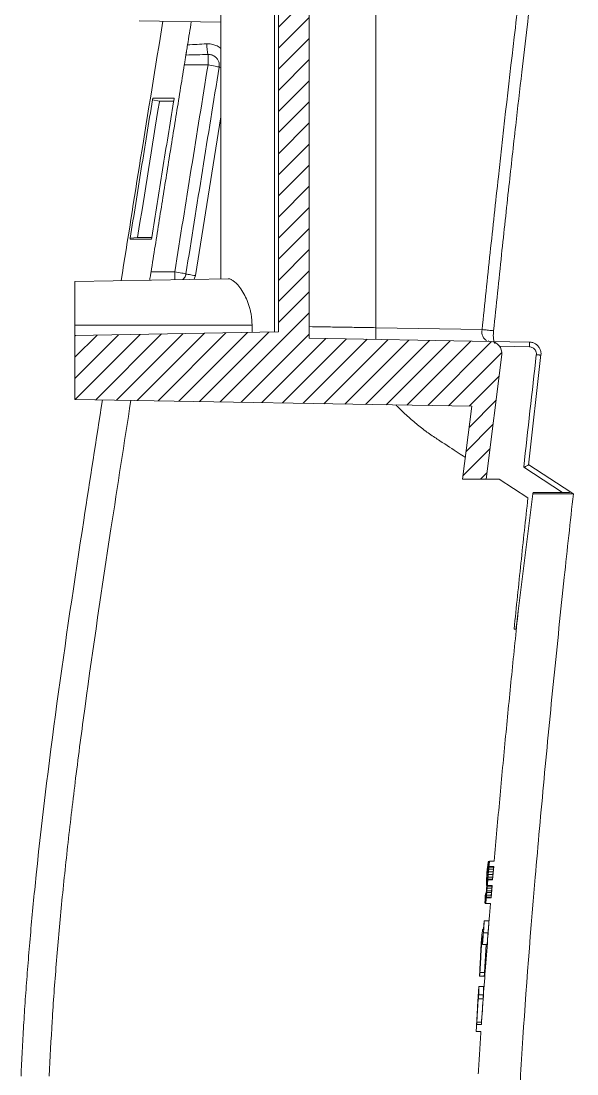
# Model space of a CAD drawing. Header units: inches. Extents: x 1631 to 3663, y 1126 to 1454.
# Drawn here: x 2325.79 to 2349.45, y 1287.32 to 1332.11 of the extents above; entities that cross this region are included whole.
import ezdxf

# ---------------------------------------------------------------- set-up
doc = ezdxf.new("R2010")
doc.units = ezdxf.units.IN
doc.header["$LTSCALE"] = 15

msp = doc.modelspace()

# ---------------------------------------------------------------- hatches: boundary and pattern name
at = {"linetype": 'Continuous', "lineweight": 0}
h = msp.add_hatch(dxfattribs=at)
h.set_pattern_fill('ANSI31', color=4, scale=0.2, style=0)
edge = h.paths.add_edge_path(flags=0)
edge.add_line((2345.583, 1312.614), (2346.246, 1317.918))
edge.add_arc((2345.75, 1317.98), 0.5, 352.875, 449.0001)
edge.add_line((2345.758, 1318.48), (2338.055, 1318.615))
edge.add_line((2338.055, 1318.615), (2338.055, 1353.376))
edge.add_spline(control_points=[(2338.055, 1353.376), (2338.054, 1353.396), (2338.051, 1353.417), (2338.045, 1353.436), (2338.038, 1353.458), (2338.028, 1353.478), (2338.014, 1353.496), (2338.001, 1353.514), (2337.984, 1353.53), (2337.965, 1353.542), (2337.946, 1353.554), (2337.925, 1353.564), (2337.904, 1353.569), (2337.886, 1353.574), (2337.867, 1353.576), (2337.848, 1353.575)], knot_values=[0.000073, 0.000073, 0.000073, 0.000073, 0.000134, 0.000134, 0.000134, 0.000202, 0.000202, 0.000202, 0.000269, 0.000269, 0.000269, 0.000336, 0.000336, 0.000336, 0.000392, 0.000392, 0.000392, 0.000392], weights=[1, 1, 1, 1, 1, 1, 1, 1, 1, 1, 1, 1, 1, 1, 1, 1], degree=3, periodic=0)
edge.add_line((2337.848, 1353.575), (2334.583, 1353.575))
edge.add_line((2334.583, 1353.575), (2334.583, 1354.525))
edge.add_line((2334.583, 1354.525), (2333.083, 1354.525))
edge.add_line((2333.083, 1354.525), (2333.083, 1353.575))
edge.add_line((2333.083, 1353.575), (2332.483, 1353.575))
edge.add_line((2332.483, 1353.575), (2331.983, 1353.075))
edge.add_line((2331.983, 1353.075), (2331.983, 1352.449))
edge.add_line((2331.983, 1352.449), (2336.745, 1352.365))
edge.add_line((2336.745, 1352.365), (2336.745, 1318.885))
edge.add_line((2336.745, 1318.885), (2328.083, 1318.734))
edge.add_line((2328.083, 1318.734), (2328.083, 1316.017))
edge.add_line((2328.083, 1316.017), (2344.971, 1315.722))
edge.add_line((2344.971, 1315.722), (2344.583, 1312.614))
edge.add_line((2344.583, 1312.614), (2345.583, 1312.614))

# ---------------------------------------------------------------- linework, layer by layer
at = {"color": 7, "linetype": 'Continuous', "lineweight": 15}
for p, q in [((2340.887, 1364.185), (2340.887, 1319.065)), ((2338.055, 1318.615), (2338.055, 1353.376)), ((2334.299, 1352.408), (2334.299, 1321.142)), ((2336.745, 1318.885), (2336.745, 1352.365)), ((2334.299, 1332.058), (2330.817, 1332.119)), ((2332.739, 1330.243), (2333.75, 1330.243)), ((2331.384, 1328.76), (2331.394, 1328.825)), ((2331.384, 1328.76), (2331.683, 1328.703)), ((2332.306, 1328.825), (2331.394, 1328.825)), ((2331.678, 1328.672), (2331.683, 1328.702)), ((2331.683, 1328.703), (2332.287, 1328.703)), ((2332.287, 1328.703), (2332.282, 1328.672)), ((2332.287, 1328.703), (2332.306, 1328.825)), ((2330.438, 1322.87), (2330.431, 1322.825)), ((2330.431, 1322.825), (2331.343, 1322.825)), ((2330.753, 1322.909), (2330.438, 1322.87)), ((2331.356, 1322.909), (2330.753, 1322.909)), ((2331.343, 1322.825), (2331.356, 1322.909)), ((2332.335, 1321.438), (2331.325, 1321.438)), ((2334.606, 1321.148), (2328.083, 1321.034)), ((2328.083, 1319.175), (2335.621, 1319.175)), ((2328.083, 1319.175), (2328.083, 1318.734)), ((2335.621, 1318.866), (2335.621, 1319.175)), ((2336.745, 1318.885), (2328.083, 1318.734)), ((2328.083, 1318.734), (2328.083, 1316.017)), ((2340.887, 1319.065), (2345.411, 1318.986)), ((2345.758, 1318.48), (2338.055, 1318.615)), ((2345.669, 1318.502), (2345.738, 1318.481)), ((2347.428, 1318.451), (2345.758, 1318.48)), ((2346.155, 1318.273), (2347.424, 1318.251)), ((2346.246, 1317.918), (2345.583, 1312.614)), ((2347.384, 1313.221), (2347.909, 1317.925)), ((2328.083, 1316.017), (2344.971, 1315.722)), ((2344.971, 1315.722), (2344.583, 1312.614)), ((2347.183, 1313.126), (2348.834, 1312.056)), ((2349.187, 1312.065), (2347.396, 1313.227)), ((2344.583, 1312.614), (2345.583, 1312.614)), ((2346.135, 1312.614), (2345.583, 1312.614)), ((2347.36, 1311.82), (2346.135, 1312.614)), ((2346.948, 1307.009), (2347.571, 1311.995)), ((2347.571, 1311.995), (2349.294, 1311.995)), ((2348.834, 1312.056), (2347.579, 1312.056)), ((2346.853, 1306.245), (2346.773, 1306.245)), ((2345.701, 1296.337), (2345.697, 1296.222)), ((2345.699, 1296.375), (2345.701, 1296.337)), ((2345.719, 1296.337), (2345.724, 1296.375)), ((2345.925, 1296.375), (2345.725, 1296.375)), ((2345.925, 1296.375), (2345.925, 1296.375)), ((2345.633, 1295.916), (2345.624, 1295.801)), ((2345.665, 1295.877), (2345.674, 1295.992)), ((2345.67, 1295.877), (2345.665, 1295.877)), ((2345.666, 1295.763), (2345.683, 1295.954)), ((2345.683, 1296.03), (2345.67, 1295.877)), ((2345.682, 1295.916), (2345.672, 1295.801)), ((2345.681, 1296.107), (2345.679, 1296.145)), ((2345.692, 1296.03), (2345.682, 1295.916)), ((2345.883, 1295.916), (2345.682, 1295.916)), ((2345.683, 1295.954), (2345.693, 1296.069)), ((2345.893, 1296.03), (2345.692, 1296.03)), ((2345.704, 1296.145), (2345.7, 1296.107)), ((2345.901, 1296.107), (2345.7, 1296.107)), ((2345.705, 1296.145), (2345.704, 1296.145)), ((2345.705, 1296.145), (2345.905, 1296.145)), ((2345.856, 1295.571), (2345.905, 1296.145)), ((2345.856, 1295.571), (2345.882, 1295.878)), ((2345.873, 1295.801), (2345.883, 1295.916)), ((2345.882, 1295.878), (2345.905, 1296.145)), ((2345.883, 1295.916), (2345.893, 1296.03)), ((2345.893, 1296.03), (2345.901, 1296.107)), ((2345.595, 1295.379), (2345.594, 1295.456)), ((2345.6, 1295.609), (2345.609, 1295.763)), ((2345.617, 1295.686), (2345.616, 1295.609)), ((2345.616, 1295.609), (2345.619, 1295.571)), ((2345.616, 1295.609), (2345.673, 1295.609)), ((2345.627, 1295.571), (2345.629, 1295.532)), ((2345.629, 1295.532), (2345.627, 1295.456)), ((2345.639, 1295.418), (2345.643, 1295.456)), ((2345.643, 1295.456), (2345.645, 1295.494)), ((2345.657, 1295.609), (2345.654, 1295.571)), ((2345.654, 1295.571), (2345.655, 1295.571)), ((2345.856, 1295.571), (2345.655, 1295.571)), ((2345.657, 1295.647), (2345.666, 1295.763)), ((2345.858, 1295.609), (2345.657, 1295.609)), ((2345.672, 1295.801), (2345.663, 1295.686)), ((2345.864, 1295.686), (2345.663, 1295.686)), ((2345.873, 1295.801), (2345.672, 1295.801)), ((2345.858, 1295.609), (2345.864, 1295.686)), ((2345.864, 1295.686), (2345.873, 1295.801)), ((2345.542, 1294.881), (2345.55, 1294.996)), ((2345.561, 1294.996), (2345.556, 1294.92)), ((2345.593, 1294.996), (2345.579, 1294.843)), ((2345.58, 1294.92), (2345.59, 1295.034)), ((2345.59, 1295.034), (2345.597, 1295.111)), ((2345.592, 1294.881), (2345.601, 1294.997)), ((2345.606, 1295.149), (2345.593, 1294.996)), ((2345.599, 1295.341), (2345.595, 1295.379)), ((2345.597, 1295.111), (2345.605, 1295.226)), ((2345.607, 1295.035), (2345.598, 1294.92)), ((2345.601, 1294.997), (2345.614, 1295.15)), ((2345.605, 1295.226), (2345.608, 1295.303)), ((2345.618, 1295.303), (2345.606, 1295.149)), ((2345.614, 1295.111), (2345.607, 1295.035)), ((2345.808, 1295.035), (2345.607, 1295.035)), ((2345.608, 1295.303), (2345.608, 1295.341)), ((2345.614, 1295.15), (2345.624, 1295.264)), ((2345.624, 1295.226), (2345.614, 1295.111)), ((2345.814, 1295.111), (2345.614, 1295.111)), ((2345.825, 1295.226), (2345.624, 1295.226)), ((2345.635, 1295.341), (2345.631, 1295.303)), ((2345.832, 1295.303), (2345.631, 1295.303)), ((2345.636, 1295.341), (2345.635, 1295.341)), ((2345.636, 1295.341), (2345.837, 1295.341)), ((2345.791, 1294.805), (2345.837, 1295.341)), ((2345.799, 1294.92), (2345.808, 1295.035)), ((2345.808, 1295.035), (2345.814, 1295.111)), ((2345.814, 1295.111), (2345.825, 1295.226)), ((2345.832, 1295.303), (2345.836, 1295.341)), ((2345.532, 1294.613), (2345.535, 1294.728)), ((2345.537, 1294.575), (2345.532, 1294.613)), ((2345.556, 1294.92), (2345.553, 1294.843)), ((2345.553, 1294.843), (2345.554, 1294.805)), ((2345.571, 1294.575), (2345.573, 1294.613)), ((2345.571, 1294.575), (2345.772, 1294.575)), ((2345.571, 1294.575), (2345.571, 1294.575)), ((2345.592, 1294.843), (2345.59, 1294.805)), ((2345.791, 1294.805), (2345.59, 1294.805)), ((2345.59, 1294.805), (2345.59, 1294.805)), ((2345.799, 1294.92), (2345.598, 1294.92)), ((2345.759, 1294.843), (2345.622, 1294.843)), ((2345.793, 1294.843), (2345.799, 1294.92)), ((2345.475, 1293.475), (2345.503, 1293.825)), ((2345.503, 1293.825), (2345.704, 1293.825)), ((2345.423, 1292.825), (2345.451, 1293.175)), ((2345.669, 1293.325), (2345.469, 1293.325)), ((2345.423, 1292.825), (2345.624, 1292.825)), ((2345.519, 1291.633), (2345.586, 1292.825)), ((2345.299, 1291.483), (2345.5, 1291.483)), ((2345.318, 1291.633), (2345.519, 1291.633)), ((2345.215, 1290.182), (2345.279, 1291.039)), ((2345.279, 1291.039), (2345.479, 1291.039)), ((2345.249, 1290.507), (2345.186, 1289.525)), ((2345.45, 1290.507), (2345.249, 1290.507)), ((2345.265, 1290.682), (2345.466, 1290.682)), ((2345.387, 1289.525), (2345.45, 1290.507)), ((2345.175, 1289.375), (2345.234, 1290.357)), ((2345.18, 1289.425), (2345.38, 1289.425)), ((2345.186, 1289.525), (2345.387, 1289.525)), ((2345.16, 1289.125), (2345.36, 1289.125))]:
    msp.add_line(p, q, dxfattribs=at)
at = {"color": 8, "linetype": 'Continuous', "lineweight": 15}
for p, q in [((2336.575, 1318.882), (2336.575, 1352.368)), ((2333.213, 1321.28), (2334.299, 1328.03)), ((2333.158, 1321.123), (2333.213, 1321.28))]:
    msp.add_line(p, q, dxfattribs=at)
at = {"color": 7, "linetype": 'Continuous', "lineweight": 15, "flags": 128}
msp.add_lwpolyline([(2347.571, 1311.995), (2347.573, 1312.011), (2347.579, 1312.056)], dxfattribs=at)
at = {"color": 7, "linetype": 'Continuous', "lineweight": 15}
msp.add_arc((2345.75, 1317.98), 0.5, 352.875, 89.0001, dxfattribs=at)
for points, knots in [([(2348.962, 1347.929), (2348.894, 1347.477), (2348.759, 1346.575), (2348.563, 1345.221), (2348.332, 1343.596), (2348.071, 1341.699), (2347.699, 1338.872), (2347.279, 1335.579), (2346.711, 1330.899), (2346.214, 1326.52), (2345.751, 1322.242), (2345.524, 1320.074), (2345.411, 1318.986)], [0, 0, 0, 0, 0.046924, 0.093849, 0.140775, 0.215805, 0.290812, 0.434143, 0.557279, 0.775789, 0.887488, 1, 1, 1, 1]), ([(2345.9, 1318.935), (2346.012, 1320.014), (2346.225, 1322.064), (2346.54, 1324.974), (2346.828, 1327.56), (2347.087, 1329.821), (2347.315, 1331.769), (2347.517, 1333.46), (2347.708, 1335.023), (2347.892, 1336.497), (2348.074, 1337.937), (2348.217, 1339.037), (2348.329, 1339.893), (2348.417, 1340.559), (2348.526, 1341.38), (2348.68, 1342.517), (2348.888, 1344.015), (2349.15, 1345.861), (2349.346, 1347.175), (2349.447, 1347.854)], [0, 0, 0, 0, 0.111678, 0.212159, 0.301445, 0.379535, 0.44643, 0.503379, 0.554872, 0.608561, 0.656288, 0.704321, 0.722781, 0.745156, 0.77356, 0.807994, 0.863283, 0.929287, 1, 1, 1, 1]), ([(2330.054, 1321.068), (2330.329, 1322.805), (2330.91, 1326.485), (2331.512, 1330.161), (2331.83, 1332.101)], [0, 0, 0, 0, 0.4719782, 1, 1, 1, 1]), ([(2332.807, 1330.664), (2332.809, 1330.675), (2332.813, 1330.698), (2332.82, 1330.741), (2332.828, 1330.79), (2332.84, 1330.863), (2332.856, 1330.965), (2332.871, 1331.054), (2332.878, 1331.098)], [0, 0, 0, 0, 0.124525, 0.24781, 0.371981, 0.499117, 0.749533, 1, 1, 1, 1]), ([(2333.693, 1331.14), (2333.698, 1331.049), (2333.706, 1330.95), (2333.726, 1330.785), (2333.739, 1330.722), (2333.75, 1330.687)], [0, 0, 0, 0, 0.5, 0.5, 1, 1, 1, 1]), ([(2332.739, 1330.243), (2332.743, 1330.265), (2332.75, 1330.308), (2332.76, 1330.371), (2332.77, 1330.431), (2332.782, 1330.507), (2332.796, 1330.594), (2332.804, 1330.64), (2332.807, 1330.664)], [0, 0, 0, 0, 0.126213, 0.250623, 0.375322, 0.502389, 0.75096, 1, 1, 1, 1]), ([(2332.807, 1330.664), (2332.965, 1330.668), (2333.28, 1330.676), (2333.594, 1330.683), (2333.75, 1330.687)], [0, 0, 0, 0, 0.502379, 1, 1, 1, 1]), ([(2333.75, 1330.687), (2333.767, 1330.687), (2333.806, 1330.688), (2333.871, 1330.679), (2333.948, 1330.655), (2334.033, 1330.611), (2334.117, 1330.539), (2334.187, 1330.436), (2334.234, 1330.302), (2334.228, 1330.204), (2334.224, 1330.153)], [0, 0, 0, 0, 0.06281, 0.143565, 0.242221, 0.358691, 0.492849, 0.644536, 0.813606, 1, 1, 1, 1]), ([(2333.75, 1330.243), (2333.75, 1330.267), (2333.75, 1330.312), (2333.75, 1330.375), (2333.75, 1330.428), (2333.75, 1330.473), (2333.75, 1330.54), (2333.75, 1330.623), (2333.75, 1330.666), (2333.75, 1330.687)], [0, 0, 0, 0, 0.1259, 0.238932, 0.339073, 0.426324, 0.500706, 0.760705, 1, 1, 1, 1]), ([(2331.325, 1321.438), (2331.441, 1322.172), (2331.674, 1323.641), (2332.027, 1325.843), (2332.382, 1328.044), (2332.62, 1329.51), (2332.739, 1330.243)], [0, 0, 0, 0, 0.250108, 0.500144, 0.750108, 1, 1, 1, 1]), ([(2334.224, 1330.153), (2334.195, 1330.161), (2334.132, 1330.175), (2333.962, 1330.207), (2333.856, 1330.226), (2333.75, 1330.243)], [0, 0, 0, 0, 0.5, 0.5, 1, 1, 1, 1]), ([(2330.438, 1322.87), (2330.595, 1323.853), (2330.908, 1325.817), (2331.225, 1327.78), (2331.384, 1328.76)], [0, 0, 0, 0, 0.500523, 1, 1, 1, 1]), ([(2332.282, 1328.672), (2332.126, 1327.709), (2331.815, 1325.788), (2331.509, 1323.867), (2331.356, 1322.909)], [0, 0, 0, 0, 0.501531, 1, 1, 1, 1]), ([(2331.27, 1321.09), (2331.273, 1321.109), (2331.282, 1321.164), (2331.301, 1321.283), (2331.316, 1321.384), (2331.325, 1321.438)], [0, 0, 0, 0, 0.2095335, 0.576932, 1, 1, 1, 1]), ([(2332.335, 1321.438), (2332.441, 1321.421), (2332.546, 1321.404), (2332.715, 1321.374), (2332.779, 1321.361), (2332.809, 1321.354)], [0, 0, 0, 0, 0.5, 0.5, 1, 1, 1, 1]), ([(2328.083, 1321.034), (2328.083, 1321.034), (2328.083, 1320.986), (2328.083, 1320.799), (2328.083, 1320.662), (2328.083, 1320.318), (2328.083, 1320.111), (2328.083, 1319.662), (2328.083, 1319.419), (2328.083, 1319.175)], [0, 0, 0, 0, 0.25, 0.25, 0.5, 0.5, 0.75, 0.75, 1, 1, 1, 1]), ([(2333.213, 1321.28), (2333.125, 1321.295), (2333.033, 1321.31), (2332.887, 1321.337), (2332.835, 1321.347), (2332.809, 1321.354)], [0, 0, 0, 0, 0.5, 0.5, 1, 1, 1, 1]), ([(2334.606, 1321.148), (2334.621, 1321.147), (2334.651, 1321.146), (2334.701, 1321.131), (2334.753, 1321.107), (2334.808, 1321.073), (2334.866, 1321.029), (2334.962, 1320.942), (2335.101, 1320.783), (2335.269, 1320.524), (2335.419, 1320.222), (2335.513, 1319.938), (2335.571, 1319.699), (2335.601, 1319.522), (2335.618, 1319.348), (2335.62, 1319.234), (2335.621, 1319.175)], [0, 0, 0, 0, 0.045473, 0.090874, 0.136408, 0.182274, 0.228669, 0.275783, 0.408125, 0.542868, 0.660202, 0.77965, 0.839657, 0.895632, 0.94685, 1, 1, 1, 1]), ([(2340.889, 1318.565), (2340.887, 1318.565), (2340.885, 1318.619), (2340.884, 1318.804), (2340.885, 1318.934), (2340.887, 1319.065)], [0, 0, 0, 0, 0.5, 0.5, 1, 1, 1, 1]), ([(2345.956, 1318.39), (2345.956, 1318.39), (2345.955, 1318.391), (2345.935, 1318.426), (2345.908, 1318.508), (2345.881, 1318.678), (2345.893, 1318.846), (2345.901, 1318.943)], [0, 0, 0, 0, 0.022383, 0.142388, 0.33914, 0.617533, 1, 1, 1, 1]), ([(2347.428, 1318.451), (2347.428, 1318.451), (2347.427, 1318.431), (2347.426, 1318.352), (2347.425, 1318.297), (2347.424, 1318.251)], [0, 0, 0, 0, 0.5, 0.5, 1, 1, 1, 1]), ([(2347.428, 1318.451), (2347.451, 1318.45), (2347.497, 1318.447), (2347.563, 1318.431), (2347.624, 1318.409), (2347.678, 1318.38), (2347.724, 1318.349), (2347.763, 1318.316), (2347.818, 1318.259), (2347.878, 1318.166), (2347.921, 1318.032), (2347.918, 1317.94), (2347.916, 1317.895)], [0, 0, 0, 0, 0.084121, 0.165956, 0.24413, 0.317447, 0.384947, 0.445922, 0.4999, 0.670276, 0.839147, 1, 1, 1, 1]), ([(2347.424, 1318.251), (2347.435, 1318.251), (2347.472, 1318.248), (2347.553, 1318.227), (2347.631, 1318.172), (2347.677, 1318.109), (2347.707, 1318.049), (2347.722, 1317.986), (2347.72, 1317.934), (2347.719, 1317.917)], [0, 0, 0, 0, 0.061686, 0.226909, 0.494202, 0.620747, 0.688577, 0.898243, 1, 1, 1, 1]), ([(2347.916, 1317.895), (2347.917, 1317.895), (2347.918, 1317.895), (2347.906, 1317.896), (2347.905, 1317.896)], [0, 0, 0, 0, 0.920346, 1, 1, 1, 1]), ([(2325.793, 1287.225), (2325.794, 1287.271), (2325.806, 1287.671), (2325.849, 1288.433), (2325.909, 1289.519), (2325.983, 1290.629), (2326.068, 1291.763), (2326.163, 1292.921), (2326.27, 1294.103), (2326.601, 1297.499), (2327.292, 1303.102), (2328.317, 1309.992), (2328.99, 1314.292), (2329.257, 1315.996)], [0, 0, 0, 0, 0.004742, 0.041408, 0.07892, 0.117284, 0.156503, 0.196583, 0.237524, 0.27933, 0.549592, 0.8215, 1, 1, 1, 1]), ([(2326.992, 1287.225), (2327.031, 1288.003), (2327.109, 1289.592), (2327.287, 1292.025), (2327.513, 1294.56), (2327.791, 1297.196), (2328.124, 1300.003), (2328.708, 1304.457), (2329.504, 1309.816), (2330.183, 1314.154), (2330.468, 1315.975)], [0, 0, 0, 0, 0.08057, 0.164748, 0.252567, 0.344039, 0.439153, 0.545307, 0.809117, 1, 1, 1, 1]), ([(2343.609, 1314.253), (2343.468, 1314.347), (2343.187, 1314.534), (2342.74, 1314.87), (2342.291, 1315.251), (2341.954, 1315.548), (2341.773, 1315.746), (2341.743, 1315.778)], [0, 0, 0, 0, 0.254369, 0.5054897, 0.7297846, 0.9553736, 1, 1, 1, 1]), ([(2344.699, 1313.546), (2344.602, 1313.608), (2344.311, 1313.797), (2343.89, 1314.071), (2343.609, 1314.253)], [0, 0, 0, 0, 0.331845, 1, 1, 1, 1]), ([(2347.383, 1313.221), (2347.378, 1313.218), (2347.367, 1313.213), (2347.334, 1313.198), (2347.29, 1313.177), (2347.235, 1313.151), (2347.202, 1313.135), (2347.183, 1313.126)], [0, 0, 0, 0, 0.145582, 0.304196, 0.586474, 0.776109, 1, 1, 1, 1]), ([(2349.294, 1311.995), (2349.164, 1310.816), (2348.883, 1308.231), (2348.459, 1304.145), (2348.042, 1299.857), (2347.54, 1294.263), (2347.132, 1289.029), (2346.932, 1285.046), (2346.866, 1282.971), (2346.844, 1281.818), (2346.838, 1281.174), (2346.837, 1280.992)], [0.3074219, 0.3074219, 0.3074219, 0.3074219, 0.3427984, 0.3846121, 0.4264257, 0.4682394, 0.5518667, 0.5936804, 0.6145872, 0.6354941, 0.6438808, 0.6438808, 0.6438808, 0.6438808]), ([(2348.834, 1312.056), (2348.857, 1312.056), (2348.902, 1312.056), (2348.965, 1312.057), (2349.017, 1312.058), (2349.06, 1312.058), (2349.114, 1312.059), (2349.17, 1312.061), (2349.189, 1312.064), (2349.187, 1312.065), (2349.187, 1312.065)], [0, 0, 0, 0, 0.1614616, 0.303339, 0.4257298, 0.528789, 0.6127805, 0.8297731, 0.9994686, 1, 1, 1, 1]), ([(2347.36, 1311.82), (2347.26, 1310.9), (2347.161, 1309.977), (2346.966, 1308.119), (2346.869, 1307.183), (2346.773, 1306.245)], [0, 0, 0, 0, 0.5, 0.5, 1, 1, 1, 1]), ([(2346.948, 1307.009), (2346.855, 1306.105), (2346.672, 1304.334), (2346.41, 1301.669), (2346.16, 1299.029), (2346.003, 1297.255), (2345.925, 1296.375)], [0, 0, 0, 0, 0.255274, 0.49999, 0.751724, 1, 1, 1, 1]), ([(2346.948, 1307.009), (2346.948, 1307.008), (2346.948, 1307.007), (2346.946, 1306.995), (2346.944, 1306.977), (2346.941, 1306.95), (2346.935, 1306.907), (2346.928, 1306.848), (2346.92, 1306.786), (2346.911, 1306.715), (2346.898, 1306.611), (2346.879, 1306.457), (2346.862, 1306.318), (2346.853, 1306.246)], [0, 0, 0, 0, 0.054077, 0.108711, 0.164367, 0.221482, 0.296692, 0.387621, 0.478422, 0.543527, 0.621938, 0.80539, 1, 1, 1, 1]), ([(2345.663, 1296.26), (2345.664, 1296.264), (2345.665, 1296.271), (2345.671, 1296.286), (2345.668, 1296.302), (2345.671, 1296.32), (2345.675, 1296.331), (2345.676, 1296.337)], [0, 0, 0, 0, 0.143284, 0.286567, 0.570771, 0.784105, 1, 1, 1, 1]), ([(2345.676, 1296.337), (2345.677, 1296.339), (2345.678, 1296.342), (2345.684, 1296.35), (2345.681, 1296.358), (2345.684, 1296.367), (2345.686, 1296.372), (2345.688, 1296.375)], [0, 0, 0, 0, 0.144356, 0.288711, 0.574086, 0.786907, 1, 1, 1, 1]), ([(2345.708, 1296.222), (2345.708, 1296.227), (2345.71, 1296.238), (2345.715, 1296.26), (2345.712, 1296.285), (2345.715, 1296.312), (2345.718, 1296.329), (2345.719, 1296.337)], [0, 0, 0, 0, 0.144386, 0.288771, 0.574129, 0.786913, 1, 1, 1, 1]), ([(2345.609, 1295.763), (2345.61, 1295.772), (2345.611, 1295.79), (2345.618, 1295.827), (2345.616, 1295.868), (2345.619, 1295.914), (2345.623, 1295.941), (2345.625, 1295.954)], [0, 0, 0, 0, 0.145361, 0.290721, 0.57554, 0.787324, 1, 1, 1, 1]), ([(2345.625, 1295.954), (2345.626, 1295.962), (2345.628, 1295.976), (2345.636, 1296.005), (2345.632, 1296.038), (2345.636, 1296.074), (2345.64, 1296.096), (2345.642, 1296.107)], [0, 0, 0, 0, 0.145782, 0.291564, 0.572952, 0.783812, 1, 1, 1, 1]), ([(2345.647, 1296.03), (2345.646, 1296.025), (2345.645, 1296.014), (2345.638, 1295.992), (2345.641, 1295.967), (2345.638, 1295.94), (2345.635, 1295.924), (2345.633, 1295.916)], [0, 0, 0, 0, 0.1437053, 0.2874107, 0.5711086, 0.7838044, 1, 1, 1, 1]), ([(2345.642, 1296.107), (2345.643, 1296.114), (2345.645, 1296.129), (2345.655, 1296.158), (2345.65, 1296.191), (2345.655, 1296.228), (2345.66, 1296.249), (2345.663, 1296.26)], [0, 0, 0, 0, 0.1453459, 0.2906918, 0.5750102, 0.7865527, 1, 1, 1, 1]), ([(2345.658, 1296.107), (2345.658, 1296.103), (2345.657, 1296.096), (2345.651, 1296.082), (2345.654, 1296.065), (2345.651, 1296.047), (2345.648, 1296.036), (2345.647, 1296.03)], [0, 0, 0, 0, 0.143428, 0.286855, 0.570912, 0.784046, 1, 1, 1, 1]), ([(2345.668, 1296.145), (2345.667, 1296.143), (2345.667, 1296.14), (2345.662, 1296.132), (2345.664, 1296.124), (2345.662, 1296.115), (2345.66, 1296.11), (2345.658, 1296.107)], [0, 0, 0, 0, 0.143814, 0.287628, 0.572745, 0.785909, 1, 1, 1, 1]), ([(2345.674, 1295.992), (2345.674, 1295.998), (2345.675, 1296.009), (2345.678, 1296.03), (2345.676, 1296.063), (2345.679, 1296.091), (2345.681, 1296.107)], [0, 0, 0, 0, 0.143219, 0.286439, 0.571874, 1, 1, 1, 1]), ([(2345.697, 1296.222), (2345.696, 1296.213), (2345.695, 1296.195), (2345.688, 1296.159), (2345.691, 1296.117), (2345.688, 1296.072), (2345.685, 1296.044), (2345.683, 1296.03)], [0, 0, 0, 0, 0.141838, 0.283677, 0.567962, 0.782656, 1, 1, 1, 1]), ([(2345.7, 1296.107), (2345.699, 1296.103), (2345.699, 1296.096), (2345.695, 1296.082), (2345.697, 1296.065), (2345.696, 1296.047), (2345.694, 1296.036), (2345.692, 1296.03)], [0, 0, 0, 0, 0.143023, 0.286046, 0.570565, 0.785282, 1, 1, 1, 1]), ([(2345.693, 1296.069), (2345.694, 1296.076), (2345.695, 1296.091), (2345.702, 1296.12), (2345.699, 1296.153), (2345.702, 1296.189), (2345.706, 1296.211), (2345.708, 1296.222)], [0, 0, 0, 0, 0.14474, 0.289481, 0.574391, 0.786696, 1, 1, 1, 1]), ([(2345.594, 1295.456), (2345.595, 1295.471), (2345.597, 1295.5), (2345.596, 1295.551), (2345.598, 1295.587), (2345.6, 1295.609)], [0, 0, 0, 0, 0.287056, 0.572875, 1, 1, 1, 1]), ([(2345.624, 1295.801), (2345.623, 1295.795), (2345.623, 1295.784), (2345.62, 1295.762), (2345.622, 1295.729), (2345.619, 1295.702), (2345.617, 1295.686)], [0, 0, 0, 0, 0.144112, 0.288224, 0.573128, 1, 1, 1, 1]), ([(2345.627, 1295.456), (2345.627, 1295.449), (2345.626, 1295.434), (2345.622, 1295.405), (2345.623, 1295.372), (2345.622, 1295.336), (2345.619, 1295.314), (2345.618, 1295.303)], [0, 0, 0, 0, 0.142005, 0.284009, 0.568889, 0.784444, 1, 1, 1, 1]), ([(2345.624, 1295.264), (2345.625, 1295.272), (2345.626, 1295.287), (2345.633, 1295.316), (2345.63, 1295.349), (2345.633, 1295.385), (2345.637, 1295.407), (2345.639, 1295.418)], [0, 0, 0, 0, 0.144706, 0.289411, 0.574361, 0.786711, 1, 1, 1, 1]), ([(2345.645, 1295.494), (2345.646, 1295.502), (2345.647, 1295.516), (2345.652, 1295.545), (2345.65, 1295.578), (2345.653, 1295.615), (2345.655, 1295.637), (2345.657, 1295.647)], [0, 0, 0, 0, 0.144265, 0.288531, 0.573839, 0.786717, 1, 1, 1, 1]), ([(2345.663, 1295.686), (2345.663, 1295.682), (2345.662, 1295.675), (2345.659, 1295.66), (2345.661, 1295.638), (2345.658, 1295.62), (2345.657, 1295.609)], [0, 0, 0, 0, 0.14304, 0.28608, 0.571116, 1, 1, 1, 1]), ([(2345.631, 1295.303), (2345.631, 1295.299), (2345.63, 1295.292), (2345.626, 1295.277), (2345.628, 1295.261), (2345.627, 1295.242), (2345.625, 1295.232), (2345.624, 1295.226)], [0, 0, 0, 0, 0.143009, 0.286018, 0.570574, 0.785287, 1, 1, 1, 1]), ([(2345.825, 1295.226), (2345.825, 1295.23), (2345.826, 1295.237), (2345.829, 1295.252), (2345.828, 1295.268), (2345.828, 1295.286), (2345.831, 1295.297), (2345.832, 1295.303)], [0, 0, 0, 0, 0.144406, 0.288813, 0.571299, 0.785649, 1, 1, 1, 1]), ([(2345.772, 1294.575), (2345.698, 1293.668), (2345.557, 1291.953), (2345.437, 1290.235), (2345.38, 1289.425)], [0, 0, 0, 0, 0.528321, 1, 1, 1, 1]), ([(2345.535, 1294.728), (2345.536, 1294.736), (2345.536, 1294.75), (2345.54, 1294.779), (2345.538, 1294.812), (2345.539, 1294.849), (2345.541, 1294.871), (2345.542, 1294.881)], [0, 0, 0, 0, 0.14375, 0.287501, 0.573162, 0.786581, 1, 1, 1, 1]), ([(2345.552, 1294.613), (2345.551, 1294.611), (2345.551, 1294.608), (2345.547, 1294.601), (2345.548, 1294.592), (2345.548, 1294.583), (2345.545, 1294.578), (2345.544, 1294.575)], [0, 0, 0, 0, 0.1437888, 0.2875776, 0.5729274, 0.7864637, 1, 1, 1, 1]), ([(2345.544, 1294.575), (2345.578, 1294.575), (2345.628, 1294.575), (2345.695, 1294.574), (2345.728, 1294.574), (2345.744, 1294.574)], [0, 0, 0, 0, 0.509608, 0.757221, 1, 1, 1, 1]), ([(2345.563, 1294.69), (2345.562, 1294.686), (2345.561, 1294.679), (2345.556, 1294.664), (2345.558, 1294.648), (2345.556, 1294.63), (2345.553, 1294.619), (2345.552, 1294.613)], [0, 0, 0, 0, 0.143661, 0.287323, 0.572314, 0.78557, 1, 1, 1, 1]), ([(2345.579, 1294.843), (2345.579, 1294.836), (2345.577, 1294.821), (2345.569, 1294.793), (2345.573, 1294.76), (2345.569, 1294.723), (2345.565, 1294.701), (2345.563, 1294.69)], [0, 0, 0, 0, 0.1417038, 0.2834075, 0.5670628, 0.781663, 1, 1, 1, 1]), ([(2345.563, 1294.805), (2345.563, 1294.807), (2345.564, 1294.81), (2345.567, 1294.818), (2345.566, 1294.826), (2345.566, 1294.835), (2345.569, 1294.84), (2345.57, 1294.843)], [0, 0, 0, 0, 0.142914, 0.285828, 0.570635, 0.785317, 1, 1, 1, 1]), ([(2345.57, 1294.843), (2345.57, 1294.847), (2345.571, 1294.854), (2345.576, 1294.869), (2345.574, 1294.885), (2345.576, 1294.903), (2345.578, 1294.914), (2345.58, 1294.92)], [0, 0, 0, 0, 0.143661, 0.287322, 0.572014, 0.785169, 1, 1, 1, 1]), ([(2345.573, 1294.613), (2345.573, 1294.619), (2345.574, 1294.63), (2345.577, 1294.652), (2345.576, 1294.676), (2345.577, 1294.704), (2345.579, 1294.72), (2345.581, 1294.728)], [0, 0, 0, 0, 0.143838, 0.287677, 0.573283, 0.786642, 1, 1, 1, 1]), ([(2345.581, 1294.728), (2345.581, 1294.736), (2345.582, 1294.75), (2345.588, 1294.779), (2345.585, 1294.812), (2345.588, 1294.849), (2345.591, 1294.871), (2345.592, 1294.881)], [0, 0, 0, 0, 0.1442366, 0.2884732, 0.5738063, 0.7867193, 1, 1, 1, 1]), ([(2345.598, 1294.92), (2345.598, 1294.916), (2345.597, 1294.909), (2345.594, 1294.894), (2345.596, 1294.872), (2345.594, 1294.854), (2345.592, 1294.843)], [0, 0, 0, 0, 0.143032, 0.286064, 0.571125, 1, 1, 1, 1]), ([(2345.503, 1293.825), (2345.498, 1293.742), (2345.488, 1293.576), (2345.475, 1293.409), (2345.469, 1293.325)], [0, 0, 0, 0, 0.496003, 1, 1, 1, 1]), ([(2345.669, 1293.325), (2345.676, 1293.409), (2345.688, 1293.576), (2345.699, 1293.742), (2345.704, 1293.825)], [0, 0, 0, 0, 0.5038696, 1, 1, 1, 1]), ([(2345.38, 1292.976), (2345.382, 1292.994), (2345.387, 1293.056), (2345.399, 1293.184), (2345.414, 1293.323), (2345.428, 1293.418), (2345.437, 1293.467), (2345.441, 1293.472), (2345.443, 1293.475)], [0, 0, 0, 0, 0.069006, 0.236262, 0.500784, 0.686154, 0.852557, 1, 1, 1, 1]), ([(2345.419, 1293.175), (2345.418, 1293.174), (2345.417, 1293.173), (2345.415, 1293.162), (2345.412, 1293.143), (2345.407, 1293.109), (2345.401, 1293.054), (2345.397, 1293.002), (2345.395, 1292.975)], [0, 0, 0, 0, 0.127079, 0.249333, 0.37179, 0.499451, 0.749942, 1, 1, 1, 1]), ([(2345.451, 1293.175), (2345.447, 1293.175), (2345.44, 1293.175), (2345.426, 1293.175), (2345.419, 1293.175)], [0, 0, 0, 0, 0.504302, 1, 1, 1, 1]), ([(2345.469, 1293.325), (2345.462, 1293.241), (2345.447, 1293.075), (2345.431, 1292.908), (2345.423, 1292.825)], [0, 0, 0, 0, 0.501541, 1, 1, 1, 1]), ([(2345.443, 1293.475), (2345.45, 1293.475), (2345.464, 1293.475), (2345.471, 1293.475), (2345.475, 1293.475)], [0, 0, 0, 0, 0.495705, 1, 1, 1, 1]), ([(2345.624, 1292.825), (2345.632, 1292.908), (2345.648, 1293.075), (2345.662, 1293.241), (2345.669, 1293.325)], [0, 0, 0, 0, 0.498394, 1, 1, 1, 1]), ([(2345.299, 1291.483), (2345.311, 1291.695), (2345.333, 1292.109), (2345.354, 1292.523), (2345.364, 1292.725)], [0, 0, 0, 0, 0.511251, 1, 1, 1, 1]), ([(2345.388, 1292.875), (2345.377, 1292.673), (2345.355, 1292.259), (2345.331, 1291.845), (2345.318, 1291.633)], [0, 0, 0, 0, 0.488403, 1, 1, 1, 1]), ([(2345.364, 1292.725), (2345.365, 1292.743), (2345.367, 1292.781), (2345.37, 1292.842), (2345.375, 1292.908), (2345.378, 1292.953), (2345.38, 1292.976)], [0, 0, 0, 0, 0.237197, 0.4829161, 0.7371777, 1, 1, 1, 1]), ([(2345.395, 1292.975), (2345.393, 1292.958), (2345.391, 1292.923), (2345.389, 1292.891), (2345.388, 1292.875)], [0, 0, 0, 0, 0.500472, 1, 1, 1, 1]), ([(2345.635, 1292.954), (2345.635, 1292.94), (2345.634, 1292.907), (2345.628, 1292.867), (2345.625, 1292.839), (2345.624, 1292.829), (2345.624, 1292.826), (2345.624, 1292.825)], [0, 0, 0, 0, 0.327231, 0.774437, 0.925253, 0.972139, 1, 1, 1, 1]), ([(2345.318, 1291.633), (2345.317, 1291.626), (2345.315, 1291.612), (2345.307, 1291.584), (2345.311, 1291.551), (2345.306, 1291.516), (2345.301, 1291.494), (2345.299, 1291.483)], [0, 0, 0, 0, 0.141576, 0.283152, 0.567298, 0.782151, 1, 1, 1, 1]), ([(2345.5, 1291.483), (2345.501, 1291.49), (2345.503, 1291.505), (2345.512, 1291.533), (2345.508, 1291.566), (2345.512, 1291.601), (2345.517, 1291.623), (2345.519, 1291.633)], [0, 0, 0, 0, 0.144645, 0.28929, 0.574649, 0.787227, 1, 1, 1, 1]), ([(2345.279, 1291.039), (2345.278, 1291.022), (2345.277, 1290.988), (2345.272, 1290.92), (2345.275, 1290.844), (2345.271, 1290.759), (2345.267, 1290.708), (2345.265, 1290.682)], [0, 0, 0, 0, 0.142334, 0.284669, 0.570108, 0.784746, 1, 1, 1, 1]), ([(2345.466, 1290.682), (2345.467, 1290.699), (2345.469, 1290.734), (2345.476, 1290.802), (2345.473, 1290.878), (2345.475, 1290.963), (2345.478, 1291.013), (2345.479, 1291.039)], [0, 0, 0, 0, 0.143815, 0.28763, 0.573064, 0.786575, 1, 1, 1, 1]), ([(2345.265, 1290.682), (2345.265, 1290.674), (2345.263, 1290.658), (2345.256, 1290.625), (2345.259, 1290.587), (2345.255, 1290.545), (2345.251, 1290.52), (2345.249, 1290.507)], [0, 0, 0, 0, 0.14167, 0.28334, 0.568049, 0.78302, 1, 1, 1, 1]), ([(2345.45, 1290.507), (2345.451, 1290.516), (2345.452, 1290.533), (2345.46, 1290.566), (2345.457, 1290.604), (2345.46, 1290.645), (2345.464, 1290.67), (2345.466, 1290.682)], [0, 0, 0, 0, 0.144287, 0.288574, 0.574314, 0.787345, 1, 1, 1, 1]), ([(2345.234, 1290.357), (2345.234, 1290.349), (2345.232, 1290.333), (2345.223, 1290.3), (2345.227, 1290.262), (2345.222, 1290.22), (2345.218, 1290.195), (2345.215, 1290.182)], [0, 0, 0, 0, 0.141579, 0.283158, 0.567594, 0.782547, 1, 1, 1, 1]), ([(2345.16, 1289.125), (2345.16, 1289.126), (2345.16, 1289.128), (2345.161, 1289.144), (2345.163, 1289.17), (2345.165, 1289.207), (2345.167, 1289.254), (2345.171, 1289.31), (2345.173, 1289.353), (2345.175, 1289.375)], [0, 0, 0, 0, 0.136352, 0.274858, 0.415527, 0.558368, 0.703388, 0.850597, 1, 1, 1, 1]), ([(2345.186, 1289.525), (2345.186, 1289.515), (2345.184, 1289.496), (2345.183, 1289.471), (2345.181, 1289.448), (2345.18, 1289.429), (2345.18, 1289.427), (2345.18, 1289.425)], [0, 0, 0, 0, 0.167931, 0.333143, 0.500859, 0.750533, 1, 1, 1, 1]), ([(2345.387, 1289.525), (2345.386, 1289.513), (2345.384, 1289.488), (2345.382, 1289.46), (2345.381, 1289.44), (2345.38, 1289.428), (2345.38, 1289.426), (2345.38, 1289.425)], [0, 0, 0, 0, 0.213488, 0.420211, 0.620188, 0.813442, 1, 1, 1, 1]), ([(2345.36, 1289.125), (2345.341, 1288.819), (2345.302, 1288.216), (2345.267, 1287.613), (2345.25, 1287.317)], [0, 0, 0, 0, 0.509074, 1, 1, 1, 1])]:
    msp.add_open_spline(points, degree=3, knots=knots, dxfattribs=at)
for points in [[(2332.878, 1331.098), (2332.931, 1331.426), (2332.985, 1331.753), (2333.038, 1332.08)], [(2333.693, 1331.14), (2333.422, 1331.127), (2333.15, 1331.112), (2332.878, 1331.098)], [(2332.335, 1321.438), (2332.8, 1324.374), (2333.272, 1327.309), (2333.75, 1330.243)], [(2334.224, 1330.153), (2333.746, 1327.221), (2333.275, 1324.288), (2332.809, 1321.354)], [(2331.678, 1328.672), (2331.368, 1326.751), (2331.059, 1324.83), (2330.753, 1322.909)], [(2347.719, 1317.917), (2347.537, 1316.32), (2347.358, 1314.724), (2347.183, 1313.126)], [(2349.187, 1312.065), (2349.259, 1312.019), (2349.294, 1311.995), (2349.294, 1311.995)], [(2345.705, 1296.145), (2345.711, 1296.222), (2345.718, 1296.298), (2345.725, 1296.375)], [(2345.636, 1295.341), (2345.642, 1295.417), (2345.649, 1295.494), (2345.655, 1295.571)], [(2345.571, 1294.575), (2345.578, 1294.652), (2345.584, 1294.728), (2345.59, 1294.805)], [(2345.16, 1289.125), (2345.166, 1289.225), (2345.173, 1289.325), (2345.18, 1289.425)]]:
    msp.add_open_spline(points, degree=3, dxfattribs=at)
at = {"color": 8, "linetype": 'Continuous', "lineweight": 15}
for points, knots in [([(2334.299, 1330.937), (2334.287, 1330.949), (2334.225, 1331.008), (2334.087, 1331.076), (2333.895, 1331.138), (2333.76, 1331.139), (2333.693, 1331.14)], [0, 0, 0, 0, 0.080172, 0.38689, 0.693432, 1, 1, 1, 1]), ([(2334.224, 1330.153), (2334.238, 1330.149), (2334.255, 1330.144), (2334.293, 1330.136), (2334.299, 1330.135)], [0, 0, 0, 0, 0.821764, 1, 1, 1, 1]), ([(2332.335, 1321.438), (2332.335, 1321.39), (2332.335, 1321.293), (2332.335, 1321.178), (2332.335, 1321.125), (2332.335, 1321.108)], [0, 0, 0, 0, 0.40454, 0.80908, 1, 1, 1, 1]), ([(2332.809, 1321.354), (2332.795, 1321.298), (2332.773, 1321.207), (2332.708, 1321.14), (2332.682, 1321.114)], [0, 0, 0, 0, 0.604691, 1, 1, 1, 1]), ([(2338.055, 1319.11), (2338.243, 1319.107), (2338.642, 1319.1), (2339.32, 1319.09), (2340.078, 1319.078), (2340.613, 1319.07), (2340.887, 1319.065)], [0, 0, 0, 0, 0.218917, 0.464369, 0.724731, 1, 1, 1, 1]), ([(2345.411, 1318.986), (2345.392, 1318.884), (2345.403, 1318.781), (2345.474, 1318.616), (2345.532, 1318.554), (2345.598, 1318.518)], [0, 0, 0, 0, 0.5, 0.5, 1, 1, 1, 1]), ([(2345.899, 1318.935), (2345.899, 1318.935), (2345.904, 1318.935), (2345.882, 1318.937), (2345.83, 1318.943), (2345.744, 1318.952), (2345.638, 1318.963), (2345.525, 1318.974), (2345.448, 1318.982), (2345.411, 1318.986)], [0, 0, 0, 0, 0.009664, 0.178854, 0.354141, 0.52937, 0.6984, 0.856296, 1, 1, 1, 1]), ([(2347.905, 1317.896), (2347.901, 1317.897), (2347.891, 1317.898), (2347.866, 1317.9), (2347.834, 1317.904), (2347.786, 1317.909), (2347.745, 1317.914), (2347.719, 1317.917)], [0, 0, 0, 0, 0.146636, 0.325264, 0.503922, 0.678446, 1, 1, 1, 1])]:
    msp.add_open_spline(points, degree=3, knots=knots, dxfattribs=at)

doc.saveas('drawing.dxf')
